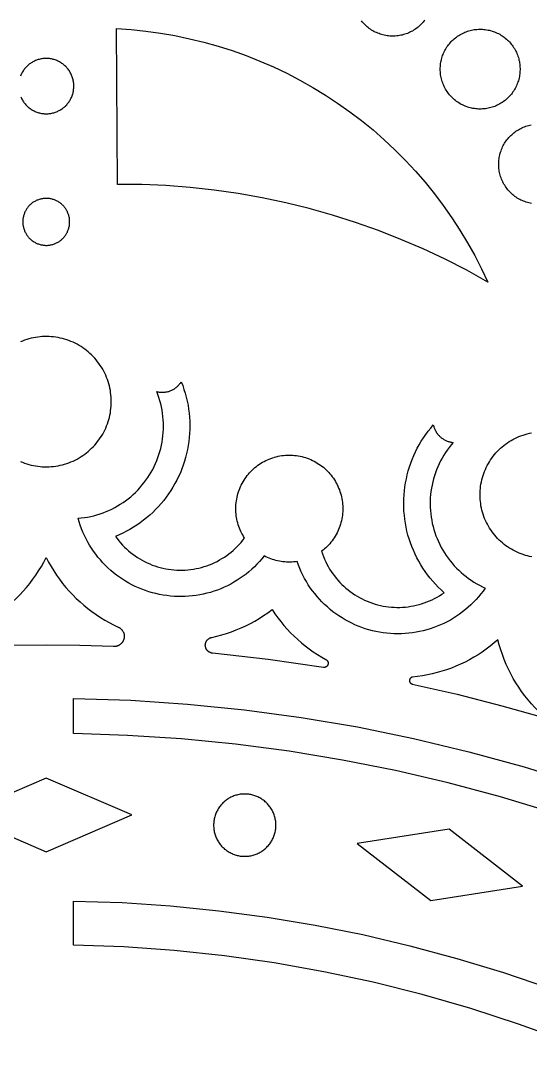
# Model space of a CAD drawing. Header units: millimetres. Extents: x 2193 to 2693, y 298 to 798.
# Drawn here: x 2439.9 to 2495.8, y 622.9 to 737.2 of the extents above; entities that cross this region are included whole.
import ezdxf

# ---------------------------------------------------------------- set-up
doc = ezdxf.new("R2010")
doc.units = ezdxf.units.MM
doc.layers.add('Default_Layer', color=1, linetype='Continuous', true_color=0xff0000)

msp = doc.modelspace()

# ---------------------------------------------------------------- linework, layer by layer
at = {"layer": 'Default_Layer'}
for points in [[(2484.27, 737.24), (2484.17, 737.12), (2484.08, 737), (2483.97, 736.89), (2483.87, 736.78), (2483.76, 736.67), (2483.65, 736.57), (2483.53, 736.47), (2483.41, 736.38), (2483.29, 736.29), (2483.17, 736.2), (2483.04, 736.12), (2482.91, 736.04), (2482.77, 735.97), (2482.64, 735.9), (2482.5, 735.84), (2482.36, 735.78), (2482.22, 735.73), (2482.07, 735.68), (2481.93, 735.64), (2481.78, 735.6), (2481.63, 735.57), (2481.48, 735.54), (2481.33, 735.52), (2481.18, 735.5), (2481.03, 735.49), (2480.88, 735.48), (2480.73, 735.48), (2480.57, 735.48), (2480.42, 735.49), (2480.27, 735.5), (2480.12, 735.52), (2479.97, 735.55), (2479.82, 735.58), (2479.67, 735.61), (2479.53, 735.65), (2479.38, 735.7), (2479.24, 735.75), (2479.1, 735.8), (2478.96, 735.86), (2478.82, 735.93), (2478.68, 736), (2478.55, 736.07), (2478.42, 736.15), (2478.29, 736.23), (2478.17, 736.32), (2478.05, 736.41), (2477.93, 736.51), (2477.82, 736.61), (2477.71, 736.71), (2477.6, 736.82), (2477.49, 736.93), (2477.4, 737.05), (2477.3, 737.17)], [(2450.42, 736.3), (2452.03, 736.19), (2453.65, 736.02), (2455.25, 735.8), (2456.85, 735.53), (2458.44, 735.2), (2460.02, 734.81), (2461.58, 734.38), (2463.12, 733.89), (2464.65, 733.34), (2466.16, 732.75), (2467.65, 732.1), (2469.11, 731.4), (2470.55, 730.66), (2471.96, 729.86), (2473.35, 729.02), (2474.7, 728.13), (2476.03, 727.19), (2477.32, 726.21), (2478.58, 725.19), (2479.8, 724.12), (2480.98, 723.01), (2482.13, 721.86), (2483.23, 720.68), (2484.3, 719.45), (2485.32, 718.19), (2486.29, 716.9), (2487.23, 715.57), (2488.11, 714.22), (2488.95, 712.83), (2489.75, 711.41), (2490.49, 709.97), (2491.18, 708.51)], [(2450.55, 719.22), (2450.42, 736.3)], [(2439.92, 728.84), (2439.96, 728.75), (2440, 728.65), (2440.05, 728.56), (2440.1, 728.47), (2440.16, 728.38), (2440.22, 728.29), (2440.28, 728.2), (2440.34, 728.12), (2440.41, 728.04), (2440.48, 727.96), (2440.55, 727.88), (2440.62, 727.81), (2440.7, 727.74), (2440.78, 727.67), (2440.86, 727.6), (2440.95, 727.54), (2441.03, 727.48), (2441.12, 727.42), (2441.21, 727.37), (2441.3, 727.32), (2441.4, 727.27), (2441.49, 727.23), (2441.59, 727.18), (2441.69, 727.15), (2441.79, 727.11), (2441.89, 727.08), (2441.99, 727.06), (2442.09, 727.03), (2442.2, 727.01), (2442.3, 727), (2442.41, 726.98), (2442.51, 726.97), (2442.62, 726.97), (2442.72, 726.97), (2442.83, 726.97), (2442.93, 726.97), (2443.04, 726.98), (2443.14, 727), (2443.24, 727.01), (2443.35, 727.03), (2443.45, 727.06), (2443.55, 727.08), (2443.65, 727.11), (2443.75, 727.15), (2443.85, 727.18), (2443.95, 727.23), (2444.04, 727.27), (2444.14, 727.32), (2444.23, 727.37), (2444.32, 727.42), (2444.41, 727.48), (2444.5, 727.54), (2444.58, 727.6), (2444.66, 727.67), (2444.74, 727.74), (2444.82, 727.81), (2444.89, 727.88), (2444.97, 727.96), (2445.03, 728.04), (2445.1, 728.12), (2445.17, 728.2), (2445.23, 728.29), (2445.28, 728.38), (2445.34, 728.47), (2445.39, 728.56), (2445.44, 728.65), (2445.48, 728.75), (2445.53, 728.84), (2445.56, 728.94), (2445.6, 729.04), (2445.63, 729.14), (2445.66, 729.24), (2445.68, 729.35), (2445.7, 729.45), (2445.72, 729.55), (2445.73, 729.66), (2445.74, 729.76), (2445.75, 729.87), (2445.75, 729.97), (2445.75, 730.08), (2445.75, 730.18), (2445.74, 730.29), (2445.73, 730.39), (2445.71, 730.5), (2445.69, 730.6), (2445.67, 730.7), (2445.64, 730.8), (2445.61, 730.91), (2445.58, 731.01), (2445.54, 731.1), (2445.5, 731.2), (2445.46, 731.3), (2445.41, 731.39), (2445.36, 731.48), (2445.31, 731.58), (2445.26, 731.66), (2445.2, 731.75), (2445.13, 731.84), (2445.07, 731.92), (2445, 732), (2444.93, 732.08), (2444.86, 732.15), (2444.78, 732.23), (2444.7, 732.3), (2444.62, 732.36), (2444.54, 732.43), (2444.45, 732.49), (2444.36, 732.55), (2444.28, 732.6), (2444.18, 732.66), (2444.09, 732.7), (2444, 732.75), (2443.9, 732.79), (2443.8, 732.83), (2443.7, 732.87), (2443.6, 732.9), (2443.5, 732.93), (2443.4, 732.95), (2443.3, 732.98), (2443.19, 732.99), (2443.09, 733.01), (2442.98, 733.02), (2442.88, 733.03), (2442.77, 733.03), (2442.67, 733.03), (2442.56, 733.03), (2442.46, 733.02), (2442.35, 733.01), (2442.25, 732.99), (2442.15, 732.98), (2442.04, 732.95), (2441.94, 732.93), (2441.84, 732.9), (2441.74, 732.87), (2441.64, 732.83), (2441.54, 732.79), (2441.45, 732.75), (2441.35, 732.7), (2441.26, 732.66), (2441.17, 732.6), (2441.08, 732.55), (2440.99, 732.49), (2440.9, 732.43), (2440.82, 732.36), (2440.74, 732.3), (2440.66, 732.23), (2440.59, 732.15), (2440.51, 732.08), (2440.44, 732), (2440.37, 731.92), (2440.31, 731.84), (2440.25, 731.75), (2440.19, 731.66), (2440.13, 731.58), (2440.08, 731.48), (2440.03, 731.39), (2439.98, 731.3), (2439.94, 731.2), (2439.9, 731.1)], [(2495.96, 717.13), (2495.81, 717.16), (2495.67, 717.19), (2495.52, 717.23), (2495.37, 717.28), (2495.23, 717.33), (2495.09, 717.39), (2494.95, 717.45), (2494.81, 717.51), (2494.68, 717.58), (2494.54, 717.65), (2494.41, 717.73), (2494.29, 717.82), (2494.16, 717.9), (2494.04, 718), (2493.92, 718.09), (2493.81, 718.19), (2493.7, 718.29), (2493.59, 718.4), (2493.49, 718.51), (2493.39, 718.63), (2493.29, 718.75), (2493.2, 718.87), (2493.11, 718.99), (2493.03, 719.12), (2492.95, 719.25), (2492.88, 719.38), (2492.81, 719.52), (2492.75, 719.66), (2492.69, 719.8), (2492.63, 719.94), (2492.58, 720.08), (2492.54, 720.23), (2492.5, 720.37), (2492.47, 720.52), (2492.44, 720.67), (2492.41, 720.82), (2492.39, 720.97), (2492.38, 721.12), (2492.37, 721.28), (2492.37, 721.43), (2492.37, 721.58), (2492.38, 721.73), (2492.39, 721.88), (2492.41, 722.03), (2492.43, 722.18), (2492.46, 722.33), (2492.5, 722.48), (2492.53, 722.63), (2492.58, 722.77), (2492.63, 722.92), (2492.68, 723.06), (2492.74, 723.2), (2492.8, 723.34), (2492.87, 723.47), (2492.94, 723.61), (2493.02, 723.74), (2493.1, 723.87), (2493.19, 723.99), (2493.28, 724.11), (2493.38, 724.23), (2493.48, 724.35), (2493.58, 724.46), (2493.69, 724.57), (2493.8, 724.67), (2493.91, 724.77), (2494.03, 724.87), (2494.15, 724.96), (2494.27, 725.05), (2494.4, 725.13), (2494.53, 725.21), (2494.66, 725.29), (2494.8, 725.36), (2494.93, 725.42), (2495.07, 725.48), (2495.21, 725.54), (2495.36, 725.59), (2495.5, 725.63), (2495.65, 725.67), (2495.8, 725.71), (2495.94, 725.74)], [(2491.18, 708.51), (2488.86, 709.8), (2486.49, 711.01), (2484.09, 712.14), (2481.65, 713.19), (2479.18, 714.16), (2476.67, 715.05), (2474.14, 715.86), (2471.58, 716.58), (2469, 717.21), (2466.4, 717.76), (2463.78, 718.22), (2461.15, 718.6), (2458.51, 718.89), (2455.86, 719.09), (2453.2, 719.2), (2450.55, 719.22)], [(2439.89, 688.84), (2440.12, 688.75), (2440.35, 688.66), (2440.59, 688.59), (2440.82, 688.52), (2441.06, 688.45), (2441.31, 688.4), (2441.55, 688.36), (2441.79, 688.32), (2442.04, 688.29), (2442.29, 688.27), (2442.54, 688.26), (2442.78, 688.26), (2443.03, 688.27), (2443.28, 688.28), (2443.53, 688.3), (2443.77, 688.34), (2444.02, 688.38), (2444.26, 688.43), (2444.5, 688.48), (2444.74, 688.55), (2444.98, 688.62), (2445.21, 688.71), (2445.44, 688.8), (2445.67, 688.89), (2445.89, 689), (2446.11, 689.11), (2446.33, 689.24), (2446.54, 689.37), (2446.75, 689.5), (2446.95, 689.64), (2447.15, 689.79), (2447.34, 689.95), (2447.52, 690.12), (2447.7, 690.29), (2447.88, 690.46), (2448.05, 690.64), (2448.21, 690.83), (2448.36, 691.02), (2448.51, 691.22), (2448.65, 691.43), (2448.79, 691.63), (2448.92, 691.85), (2449.04, 692.06), (2449.15, 692.29), (2449.25, 692.51), (2449.35, 692.74), (2449.44, 692.97), (2449.52, 693.21), (2449.59, 693.44), (2449.65, 693.68), (2449.71, 693.92), (2449.76, 694.17), (2449.79, 694.41), (2449.82, 694.66), (2449.85, 694.9), (2449.86, 695.15), (2449.86, 695.4), (2449.86, 695.65), (2449.85, 695.9), (2449.82, 696.14), (2449.79, 696.39), (2449.76, 696.63), (2449.71, 696.88), (2449.65, 697.12), (2449.59, 697.36), (2449.52, 697.6), (2449.44, 697.83), (2449.35, 698.06), (2449.25, 698.29), (2449.15, 698.51), (2449.04, 698.74), (2448.92, 698.95), (2448.79, 699.17), (2448.65, 699.37), (2448.51, 699.58), (2448.36, 699.78), (2448.21, 699.97), (2448.05, 700.16), (2447.88, 700.34), (2447.7, 700.52), (2447.52, 700.69), (2447.34, 700.85), (2447.15, 701.01), (2446.95, 701.16), (2446.75, 701.3), (2446.54, 701.44), (2446.33, 701.56), (2446.11, 701.69), (2445.89, 701.8), (2445.67, 701.91), (2445.44, 702), (2445.21, 702.09), (2444.98, 702.18), (2444.74, 702.25), (2444.5, 702.32), (2444.26, 702.37), (2444.02, 702.42), (2443.77, 702.46), (2443.53, 702.5), (2443.28, 702.52), (2443.03, 702.53), (2442.78, 702.54), (2442.54, 702.54), (2442.29, 702.53), (2442.04, 702.51), (2441.79, 702.48), (2441.55, 702.44), (2441.31, 702.4), (2441.06, 702.35), (2440.82, 702.28), (2440.59, 702.21), (2440.35, 702.14), (2440.12, 702.05), (2439.89, 701.96)], [(2457.54, 697.58), (2457.7, 697.17), (2457.84, 696.75), (2457.97, 696.32), (2458.09, 695.89), (2458.19, 695.46), (2458.28, 695.02), (2458.35, 694.58), (2458.4, 694.14), (2458.44, 693.7), (2458.47, 693.25), (2458.48, 692.81), (2458.48, 692.36), (2458.46, 691.92), (2458.42, 691.48), (2458.37, 691.03), (2458.31, 690.59), (2458.23, 690.16), (2458.13, 689.72), (2458.02, 689.29), (2457.9, 688.86), (2457.76, 688.44), (2457.6, 688.02), (2457.44, 687.61), (2457.25, 687.2), (2457.06, 686.8), (2456.85, 686.41), (2456.63, 686.02), (2456.39, 685.65), (2456.14, 685.28), (2455.88, 684.92), (2455.61, 684.56), (2455.33, 684.22), (2455.03, 683.89), (2454.72, 683.57), (2454.41, 683.26), (2454.08, 682.96), (2453.74, 682.67), (2453.39, 682.39), (2453.03, 682.12), (2452.67, 681.87), (2452.29, 681.63), (2451.91, 681.4), (2451.52, 681.19), (2451.12, 680.99), (2450.72, 680.8), (2450.31, 680.63)], [(2454.85, 696.5), (2454.93, 696.48), (2455.01, 696.47), (2455.1, 696.45), (2455.18, 696.44), (2455.26, 696.43), (2455.35, 696.43), (2455.43, 696.43), (2455.51, 696.43), (2455.6, 696.43), (2455.68, 696.44), (2455.77, 696.45), (2455.85, 696.46), (2455.93, 696.47), (2456.01, 696.49), (2456.09, 696.51), (2456.17, 696.53), (2456.25, 696.56), (2456.33, 696.59), (2456.41, 696.62), (2456.49, 696.65), (2456.56, 696.69), (2456.64, 696.73), (2456.71, 696.77), (2456.78, 696.81), (2456.85, 696.86), (2456.92, 696.91), (2456.99, 696.96), (2457.05, 697.01), (2457.11, 697.07), (2457.17, 697.13), (2457.23, 697.19), (2457.29, 697.25), (2457.34, 697.31), (2457.4, 697.38), (2457.45, 697.44), (2457.49, 697.51), (2457.54, 697.58)], [(2446.21, 682.62), (2446.56, 682.65), (2446.91, 682.69), (2447.26, 682.75), (2447.61, 682.82), (2447.95, 682.9), (2448.29, 682.99), (2448.63, 683.1), (2448.96, 683.21), (2449.29, 683.34), (2449.61, 683.48), (2449.93, 683.63), (2450.24, 683.79), (2450.55, 683.97), (2450.85, 684.15), (2451.15, 684.34), (2451.43, 684.54), (2451.72, 684.76), (2451.99, 684.98), (2452.25, 685.21), (2452.51, 685.45), (2452.76, 685.7), (2453, 685.96), (2453.23, 686.23), (2453.45, 686.5), (2453.66, 686.78), (2453.86, 687.07), (2454.05, 687.37), (2454.24, 687.67), (2454.41, 687.98), (2454.56, 688.29), (2454.71, 688.61), (2454.85, 688.94), (2454.98, 689.27), (2455.09, 689.6), (2455.19, 689.94), (2455.28, 690.28), (2455.36, 690.62), (2455.43, 690.97), (2455.49, 691.32), (2455.53, 691.67), (2455.56, 692.02), (2455.58, 692.37), (2455.58, 692.72), (2455.58, 693.07), (2455.56, 693.42), (2455.53, 693.78), (2455.49, 694.13), (2455.43, 694.47), (2455.36, 694.82), (2455.28, 695.16), (2455.19, 695.5), (2455.09, 695.84), (2454.98, 696.17), (2454.85, 696.5)], [(2486.38, 674.45), (2486.05, 674.75), (2485.73, 675.06), (2485.43, 675.38), (2485.13, 675.72), (2484.84, 676.06), (2484.57, 676.41), (2484.31, 676.77), (2484.06, 677.14), (2483.82, 677.52), (2483.6, 677.9), (2483.39, 678.29), (2483.19, 678.69), (2483.01, 679.1), (2482.84, 679.51), (2482.69, 679.93), (2482.55, 680.35), (2482.42, 680.78), (2482.31, 681.21), (2482.22, 681.64), (2482.14, 682.08), (2482.07, 682.52), (2482.02, 682.96), (2481.98, 683.41), (2481.96, 683.85), (2481.96, 684.3), (2481.97, 684.74), (2481.99, 685.18), (2482.03, 685.63), (2482.08, 686.07), (2482.16, 686.51), (2482.24, 686.95), (2482.34, 687.38), (2482.45, 687.81), (2482.58, 688.24), (2482.73, 688.66), (2482.89, 689.07), (2483.06, 689.48), (2483.24, 689.89), (2483.44, 690.29), (2483.66, 690.68), (2483.88, 691.06), (2484.12, 691.43), (2484.37, 691.8), (2484.64, 692.16), (2484.92, 692.51), (2485.2, 692.85)], [(2485.2, 692.85), (2485.22, 692.77), (2485.25, 692.68), (2485.27, 692.6), (2485.3, 692.53), (2485.33, 692.45), (2485.36, 692.37), (2485.4, 692.29), (2485.43, 692.22), (2485.48, 692.15), (2485.52, 692.07), (2485.56, 692), (2485.61, 691.94), (2485.66, 691.87), (2485.71, 691.8), (2485.77, 691.74), (2485.83, 691.68), (2485.89, 691.62), (2485.95, 691.56), (2486.01, 691.51), (2486.07, 691.45), (2486.14, 691.4), (2486.21, 691.35), (2486.28, 691.31), (2486.35, 691.26), (2486.42, 691.22), (2486.5, 691.18), (2486.57, 691.15), (2486.65, 691.11), (2486.73, 691.08), (2486.81, 691.05), (2486.89, 691.03), (2486.97, 691.01), (2487.05, 690.99), (2487.13, 690.97), (2487.21, 690.95), (2487.3, 690.94), (2487.38, 690.93)], [(2496, 678.39), (2495.76, 678.44), (2495.53, 678.49), (2495.3, 678.55), (2495.07, 678.63), (2494.84, 678.71), (2494.62, 678.79), (2494.4, 678.89), (2494.18, 678.99), (2493.97, 679.1), (2493.76, 679.22), (2493.55, 679.34), (2493.35, 679.47), (2493.16, 679.61), (2492.97, 679.75), (2492.78, 679.91), (2492.6, 680.06), (2492.43, 680.23), (2492.26, 680.4), (2492.09, 680.57), (2491.94, 680.76), (2491.79, 680.94), (2491.64, 681.13), (2491.5, 681.33), (2491.37, 681.53), (2491.25, 681.74), (2491.13, 681.95), (2491.03, 682.16), (2490.92, 682.38), (2490.83, 682.6), (2490.74, 682.82), (2490.67, 683.05), (2490.6, 683.28), (2490.53, 683.51), (2490.48, 683.74), (2490.43, 683.98), (2490.4, 684.22), (2490.37, 684.45), (2490.34, 684.69), (2490.33, 684.93), (2490.33, 685.17), (2490.33, 685.41), (2490.34, 685.65), (2490.36, 685.89), (2490.39, 686.13), (2490.43, 686.37), (2490.47, 686.6), (2490.53, 686.84), (2490.59, 687.07), (2490.66, 687.3), (2490.73, 687.52), (2490.82, 687.75), (2490.91, 687.97), (2491.01, 688.19), (2491.12, 688.4), (2491.24, 688.61), (2491.36, 688.82), (2491.49, 689.02), (2491.62, 689.22), (2491.77, 689.41), (2491.92, 689.6), (2492.07, 689.78), (2492.24, 689.96), (2492.4, 690.13), (2492.58, 690.29), (2492.76, 690.45), (2492.94, 690.6), (2493.13, 690.75), (2493.33, 690.89), (2493.53, 691.02), (2493.74, 691.14), (2493.94, 691.26), (2494.16, 691.37), (2494.37, 691.47), (2494.59, 691.57), (2494.82, 691.66), (2495.04, 691.74), (2495.27, 691.81), (2495.5, 691.87), (2495.74, 691.93), (2495.97, 691.98)], [(2487.38, 690.93), (2487.15, 690.66), (2486.93, 690.39), (2486.72, 690.1), (2486.52, 689.81), (2486.34, 689.52), (2486.16, 689.21), (2485.99, 688.9), (2485.83, 688.59), (2485.69, 688.27), (2485.55, 687.94), (2485.43, 687.61), (2485.32, 687.28), (2485.22, 686.94), (2485.13, 686.6), (2485.06, 686.25), (2484.99, 685.91), (2484.94, 685.56), (2484.9, 685.21), (2484.87, 684.86), (2484.86, 684.5), (2484.85, 684.15), (2484.86, 683.8), (2484.88, 683.45), (2484.92, 683.1), (2484.96, 682.75), (2485.02, 682.4), (2485.09, 682.05), (2485.17, 681.71), (2485.27, 681.37), (2485.37, 681.04), (2485.49, 680.7), (2485.62, 680.38), (2485.76, 680.05), (2485.91, 679.73), (2486.07, 679.42), (2486.24, 679.11), (2486.43, 678.81), (2486.62, 678.52), (2486.83, 678.23), (2487.04, 677.95), (2487.26, 677.68), (2487.5, 677.41), (2487.74, 677.16), (2487.99, 676.91), (2488.25, 676.67), (2488.51, 676.44), (2488.79, 676.22), (2489.07, 676.01), (2489.36, 675.81), (2489.66, 675.62), (2489.96, 675.44), (2490.27, 675.27), (2490.58, 675.11), (2490.9, 674.96)], [(2464.49, 680.44), (2464.38, 680.61), (2464.28, 680.79), (2464.18, 680.96), (2464.09, 681.15), (2464.01, 681.33), (2463.93, 681.52), (2463.86, 681.71), (2463.8, 681.9), (2463.74, 682.1), (2463.69, 682.3), (2463.64, 682.5), (2463.6, 682.7), (2463.57, 682.9), (2463.55, 683.1), (2463.54, 683.3), (2463.53, 683.5), (2463.52, 683.71), (2463.53, 683.91), (2463.54, 684.11), (2463.56, 684.32), (2463.59, 684.52), (2463.62, 684.72), (2463.66, 684.92), (2463.71, 685.12), (2463.76, 685.31), (2463.82, 685.51), (2463.89, 685.7), (2463.96, 685.89), (2464.04, 686.08), (2464.13, 686.26), (2464.22, 686.44), (2464.32, 686.62), (2464.43, 686.79), (2464.54, 686.96), (2464.65, 687.13), (2464.78, 687.29), (2464.91, 687.45), (2465.04, 687.6), (2465.18, 687.75), (2465.32, 687.9), (2465.47, 688.04), (2465.63, 688.17), (2465.78, 688.3), (2465.95, 688.42), (2466.11, 688.54), (2466.28, 688.65), (2466.46, 688.75), (2466.64, 688.85), (2466.82, 688.94), (2467, 689.03), (2467.19, 689.11), (2467.38, 689.18), (2467.57, 689.25), (2467.77, 689.31), (2467.96, 689.36), (2468.16, 689.41), (2468.36, 689.45), (2468.56, 689.48), (2468.76, 689.5), (2468.97, 689.52), (2469.17, 689.53), (2469.37, 689.54), (2469.58, 689.54), (2469.78, 689.53), (2469.98, 689.51), (2470.18, 689.49), (2470.38, 689.45), (2470.58, 689.42), (2470.78, 689.37), (2470.98, 689.32), (2471.18, 689.26), (2471.37, 689.2), (2471.56, 689.12), (2471.75, 689.05), (2471.93, 688.96), (2472.11, 688.87), (2472.29, 688.77), (2472.47, 688.67), (2472.64, 688.56), (2472.81, 688.44), (2472.97, 688.32), (2473.13, 688.2), (2473.28, 688.06), (2473.43, 687.93), (2473.58, 687.78), (2473.72, 687.64), (2473.85, 687.48), (2473.98, 687.33), (2474.11, 687.17), (2474.23, 687), (2474.34, 686.83), (2474.45, 686.66), (2474.55, 686.48), (2474.64, 686.3), (2474.73, 686.12), (2474.81, 685.93), (2474.89, 685.74), (2474.95, 685.55), (2475.02, 685.36), (2475.07, 685.16), (2475.12, 684.96), (2475.16, 684.76), (2475.2, 684.56), (2475.22, 684.36), (2475.24, 684.16), (2475.26, 683.96), (2475.26, 683.75), (2475.26, 683.55), (2475.26, 683.35), (2475.24, 683.14), (2475.22, 682.94), (2475.19, 682.74), (2475.15, 682.54), (2475.11, 682.34), (2475.06, 682.14), (2475.01, 681.95), (2474.94, 681.75), (2474.87, 681.56), (2474.8, 681.37), (2474.71, 681.19), (2474.63, 681), (2474.53, 680.82), (2474.43, 680.65), (2474.32, 680.48), (2474.21, 680.31), (2474.09, 680.14), (2473.96, 679.98), (2473.83, 679.83), (2473.7, 679.67), (2473.55, 679.53), (2473.41, 679.39), (2473.26, 679.25), (2473.1, 679.12), (2472.94, 678.99)], [(2466.64, 678.48), (2466.39, 678.17), (2466.12, 677.87), (2465.85, 677.57), (2465.56, 677.29), (2465.27, 677.02), (2464.96, 676.75), (2464.65, 676.5), (2464.33, 676.26), (2464, 676.03), (2463.66, 675.81), (2463.32, 675.6), (2462.97, 675.4), (2462.61, 675.22), (2462.24, 675.05), (2461.87, 674.89), (2461.5, 674.74), (2461.12, 674.61), (2460.73, 674.49), (2460.34, 674.39), (2459.95, 674.29), (2459.56, 674.22), (2459.16, 674.15), (2458.76, 674.1), (2458.36, 674.06), (2457.96, 674.04), (2457.56, 674.03), (2457.15, 674.03), (2456.75, 674.05), (2456.35, 674.08), (2455.95, 674.13), (2455.55, 674.19), (2455.16, 674.26), (2454.76, 674.35), (2454.37, 674.45), (2453.99, 674.56), (2453.6, 674.69), (2453.23, 674.83), (2452.85, 674.98), (2452.49, 675.14), (2452.13, 675.32), (2451.77, 675.51), (2451.42, 675.72), (2451.08, 675.93), (2450.75, 676.16), (2450.42, 676.39), (2450.11, 676.64), (2449.8, 676.9), (2449.5, 677.17), (2449.21, 677.45), (2448.93, 677.74), (2448.66, 678.04), (2448.4, 678.35), (2448.16, 678.67), (2447.92, 678.99), (2447.69, 679.32), (2447.48, 679.67), (2447.28, 680.01), (2447.09, 680.37), (2446.91, 680.73), (2446.74, 681.1), (2446.59, 681.47), (2446.45, 681.85), (2446.33, 682.23), (2446.21, 682.62)], [(2450.31, 680.63), (2450.49, 680.38), (2450.68, 680.14), (2450.88, 679.91), (2451.08, 679.68), (2451.3, 679.46), (2451.52, 679.25), (2451.75, 679.05), (2451.98, 678.85), (2452.22, 678.67), (2452.47, 678.49), (2452.73, 678.32), (2452.99, 678.16), (2453.25, 678.01), (2453.52, 677.86), (2453.8, 677.73), (2454.08, 677.61), (2454.36, 677.49), (2454.65, 677.39), (2454.94, 677.3), (2455.24, 677.21), (2455.53, 677.14), (2455.83, 677.08), (2456.13, 677.03), (2456.44, 676.99), (2456.74, 676.96), (2457.05, 676.94), (2457.35, 676.93), (2457.66, 676.93), (2457.96, 676.94), (2458.27, 676.96), (2458.57, 676.99), (2458.87, 677.04), (2459.18, 677.09), (2459.47, 677.16), (2459.77, 677.23), (2460.07, 677.32), (2460.36, 677.41), (2460.64, 677.52), (2460.93, 677.63), (2461.21, 677.76), (2461.48, 677.89), (2461.75, 678.04), (2462.01, 678.19), (2462.27, 678.36), (2462.53, 678.53), (2462.77, 678.71), (2463.01, 678.9), (2463.25, 679.09), (2463.47, 679.3), (2463.69, 679.51), (2463.9, 679.73), (2464.11, 679.96), (2464.3, 680.2), (2464.49, 680.44)], [(2472.94, 678.99), (2473.04, 678.7), (2473.15, 678.41), (2473.26, 678.13), (2473.39, 677.85), (2473.52, 677.58), (2473.67, 677.31), (2473.82, 677.05), (2473.99, 676.79), (2474.16, 676.54), (2474.34, 676.29), (2474.53, 676.05), (2474.73, 675.82), (2474.94, 675.59), (2475.15, 675.37), (2475.37, 675.16), (2475.6, 674.96), (2475.84, 674.76), (2476.08, 674.58), (2476.33, 674.4), (2476.58, 674.23), (2476.84, 674.07), (2477.11, 673.92), (2477.38, 673.77), (2477.65, 673.64), (2477.94, 673.52), (2478.22, 673.41), (2478.51, 673.3), (2478.8, 673.21), (2479.09, 673.13), (2479.39, 673.06), (2479.69, 672.99), (2479.99, 672.94), (2480.29, 672.9), (2480.6, 672.87), (2480.9, 672.85), (2481.21, 672.84), (2481.52, 672.84), (2481.82, 672.86), (2482.13, 672.88), (2482.43, 672.91), (2482.73, 672.96), (2483.03, 673.01), (2483.33, 673.08), (2483.63, 673.15), (2483.92, 673.24), (2484.21, 673.34), (2484.5, 673.44), (2484.78, 673.56), (2485.06, 673.68), (2485.34, 673.82), (2485.61, 673.96), (2485.87, 674.12), (2486.13, 674.28), (2486.38, 674.45)], [(2434.82, 670.68), (2435.32, 670.93), (2435.82, 671.18), (2436.31, 671.46), (2436.78, 671.75), (2437.25, 672.05), (2437.71, 672.38), (2438.15, 672.72), (2438.59, 673.07), (2439.01, 673.44), (2439.42, 673.82), (2439.82, 674.21), (2440.2, 674.62), (2440.57, 675.04), (2440.92, 675.47), (2441.26, 675.92), (2441.59, 676.37), (2441.89, 676.84), (2442.19, 677.32), (2442.46, 677.81), (2442.72, 678.3)], [(2442.72, 678.3), (2442.98, 677.81), (2443.26, 677.32), (2443.55, 676.84), (2443.86, 676.37), (2444.18, 675.92), (2444.52, 675.47), (2444.87, 675.04), (2445.24, 674.62), (2445.63, 674.21), (2446.02, 673.82), (2446.43, 673.44), (2446.85, 673.07), (2447.29, 672.72), (2447.73, 672.38), (2448.19, 672.05), (2448.66, 671.75), (2449.14, 671.46), (2449.63, 671.18), (2450.12, 670.93), (2450.63, 670.68)], [(2470.26, 677.86), (2470.07, 677.84), (2469.87, 677.82), (2469.68, 677.8), (2469.48, 677.8), (2469.28, 677.8), (2469.09, 677.81), (2468.89, 677.82), (2468.7, 677.84), (2468.5, 677.87), (2468.31, 677.9), (2468.11, 677.94), (2467.92, 677.99), (2467.73, 678.04), (2467.55, 678.1), (2467.36, 678.16), (2467.18, 678.23), (2467, 678.31), (2466.82, 678.39), (2466.64, 678.48)], [(2490.9, 674.96), (2490.67, 674.64), (2490.42, 674.32), (2490.17, 674.01), (2489.9, 673.71), (2489.62, 673.42), (2489.33, 673.14), (2489.04, 672.86), (2488.73, 672.6), (2488.41, 672.35), (2488.09, 672.11), (2487.76, 671.88), (2487.42, 671.67), (2487.07, 671.46), (2486.72, 671.27), (2486.36, 671.09), (2485.99, 670.92), (2485.62, 670.77), (2485.24, 670.63), (2484.86, 670.5), (2484.48, 670.38), (2484.09, 670.28), (2483.7, 670.19), (2483.3, 670.11), (2482.9, 670.05), (2482.5, 670.01), (2482.1, 669.97), (2481.7, 669.95), (2481.3, 669.94), (2480.89, 669.95), (2480.49, 669.97), (2480.09, 670.01), (2479.69, 670.06), (2479.29, 670.12), (2478.9, 670.2), (2478.51, 670.29), (2478.12, 670.39), (2477.73, 670.51), (2477.35, 670.64), (2476.97, 670.78), (2476.6, 670.94), (2476.24, 671.11), (2475.88, 671.29), (2475.53, 671.48), (2475.18, 671.69), (2474.84, 671.9), (2474.51, 672.13), (2474.19, 672.37), (2473.87, 672.63), (2473.57, 672.89), (2473.27, 673.16), (2472.98, 673.44), (2472.71, 673.73), (2472.44, 674.04), (2472.18, 674.35), (2471.94, 674.67), (2471.7, 674.99), (2471.48, 675.33), (2471.27, 675.67), (2471.07, 676.02), (2470.88, 676.38), (2470.71, 676.74), (2470.55, 677.11), (2470.4, 677.48), (2470.26, 677.86)], [(2460.88, 669.55), (2461.43, 669.68), (2461.98, 669.83), (2462.52, 669.99), (2463.05, 670.17), (2463.58, 670.37), (2464.1, 670.59), (2464.61, 670.83), (2465.12, 671.08), (2465.62, 671.35), (2466.1, 671.64), (2466.58, 671.94), (2467.04, 672.26), (2467.5, 672.6)], [(2467.5, 672.6), (2467.8, 672.15), (2468.12, 671.71), (2468.45, 671.28), (2468.8, 670.86), (2469.16, 670.45), (2469.54, 670.06), (2469.92, 669.68), (2470.32, 669.31), (2470.73, 668.96), (2471.15, 668.62), (2471.59, 668.29), (2472.03, 667.98), (2472.48, 667.68), (2472.95, 667.39), (2473.42, 667.13)], [(2450.63, 670.68), (2450.66, 670.67), (2450.7, 670.65), (2450.73, 670.63), (2450.76, 670.61), (2450.8, 670.59), (2450.83, 670.57), (2450.86, 670.54), (2450.89, 670.52), (2450.92, 670.49), (2450.95, 670.47), (2450.97, 670.44), (2451, 670.41), (2451.03, 670.38), (2451.05, 670.35), (2451.07, 670.32), (2451.09, 670.29), (2451.12, 670.25), (2451.14, 670.22), (2451.15, 670.18), (2451.17, 670.15), (2451.19, 670.11), (2451.2, 670.08), (2451.22, 670.04), (2451.23, 670.01), (2451.24, 669.97), (2451.25, 669.93), (2451.26, 669.89), (2451.27, 669.85), (2451.27, 669.82), (2451.28, 669.78), (2451.28, 669.74), (2451.28, 669.7), (2451.28, 669.66), (2451.28, 669.62), (2451.28, 669.58), (2451.27, 669.54), (2451.27, 669.5), (2451.26, 669.47), (2451.26, 669.43), (2451.25, 669.39), (2451.24, 669.35), (2451.22, 669.32), (2451.21, 669.28), (2451.2, 669.24), (2451.18, 669.21), (2451.17, 669.17), (2451.15, 669.14), (2451.13, 669.1), (2451.11, 669.07), (2451.09, 669.04), (2451.06, 669.01), (2451.04, 668.97), (2451.02, 668.94), (2450.99, 668.91), (2450.96, 668.89), (2450.94, 668.86), (2450.91, 668.83), (2450.88, 668.81), (2450.85, 668.78), (2450.82, 668.76), (2450.78, 668.74), (2450.75, 668.72), (2450.72, 668.7), (2450.68, 668.68), (2450.65, 668.66), (2450.61, 668.64), (2450.58, 668.63), (2450.54, 668.61), (2450.5, 668.6), (2450.47, 668.59), (2450.43, 668.58), (2450.39, 668.57), (2450.35, 668.57), (2450.31, 668.56), (2450.28, 668.55), (2450.24, 668.55), (2450.2, 668.55), (2450.16, 668.55), (2450.12, 668.55)], [(2442.72, 668.69), (2439.02, 668.66), (2435.32, 668.55)], [(2450.12, 668.55), (2446.42, 668.66), (2442.72, 668.69)], [(2460.98, 667.82), (2460.95, 667.83), (2460.92, 667.83), (2460.89, 667.84), (2460.86, 667.84), (2460.83, 667.85), (2460.8, 667.86), (2460.77, 667.87), (2460.74, 667.88), (2460.71, 667.89), (2460.69, 667.9), (2460.66, 667.92), (2460.63, 667.93), (2460.61, 667.95), (2460.58, 667.96), (2460.56, 667.98), (2460.53, 668), (2460.51, 668.02), (2460.48, 668.03), (2460.46, 668.06), (2460.44, 668.08), (2460.42, 668.1), (2460.4, 668.12), (2460.38, 668.14), (2460.36, 668.17), (2460.34, 668.19), (2460.33, 668.22), (2460.31, 668.24), (2460.29, 668.27), (2460.28, 668.3), (2460.27, 668.32), (2460.25, 668.35), (2460.24, 668.38), (2460.23, 668.41), (2460.22, 668.44), (2460.21, 668.47), (2460.21, 668.5), (2460.2, 668.53), (2460.2, 668.56), (2460.19, 668.59), (2460.19, 668.62), (2460.19, 668.65), (2460.18, 668.68), (2460.18, 668.71), (2460.18, 668.74), (2460.19, 668.77), (2460.19, 668.8), (2460.19, 668.83), (2460.2, 668.86), (2460.21, 668.89), (2460.21, 668.92), (2460.22, 668.95), (2460.23, 668.98), (2460.24, 669), (2460.25, 669.03), (2460.26, 669.06), (2460.28, 669.09), (2460.29, 669.11), (2460.31, 669.14), (2460.32, 669.17), (2460.34, 669.19), (2460.36, 669.22), (2460.37, 669.24), (2460.39, 669.26), (2460.41, 669.29), (2460.43, 669.31), (2460.46, 669.33), (2460.48, 669.35), (2460.5, 669.37), (2460.52, 669.39), (2460.55, 669.41), (2460.57, 669.43), (2460.6, 669.44), (2460.63, 669.46), (2460.65, 669.47), (2460.68, 669.49), (2460.71, 669.5), (2460.74, 669.51), (2460.76, 669.52), (2460.79, 669.53), (2460.82, 669.54), (2460.85, 669.55), (2460.88, 669.55)], [(2492.29, 669.3), (2491.88, 668.94), (2491.45, 668.6), (2491.01, 668.27), (2490.57, 667.95), (2490.11, 667.65), (2489.64, 667.37), (2489.16, 667.1), (2488.68, 666.85), (2488.19, 666.61), (2487.68, 666.4), (2487.18, 666.19), (2486.66, 666.01), (2486.14, 665.84), (2485.62, 665.69), (2485.09, 665.55), (2484.55, 665.44), (2484.01, 665.34), (2483.47, 665.26), (2482.93, 665.19)], [(2497.59, 660.68), (2497.16, 661.06), (2496.75, 661.45), (2496.35, 661.86), (2495.96, 662.28), (2495.59, 662.71), (2495.23, 663.16), (2494.89, 663.62), (2494.57, 664.09), (2494.26, 664.57), (2493.97, 665.06), (2493.7, 665.56), (2493.44, 666.08), (2493.21, 666.59), (2492.99, 667.12), (2492.78, 667.66), (2492.6, 668.2), (2492.44, 668.74), (2492.29, 669.3)], [(2473.13, 666.27), (2467.06, 667.14), (2460.98, 667.82)], [(2473.42, 667.13), (2473.43, 667.12), (2473.45, 667.11), (2473.46, 667.1), (2473.47, 667.09), (2473.49, 667.08), (2473.5, 667.07), (2473.51, 667.06), (2473.52, 667.05), (2473.53, 667.04), (2473.54, 667.03), (2473.55, 667.02), (2473.56, 667), (2473.57, 666.99), (2473.58, 666.98), (2473.59, 666.96), (2473.6, 666.95), (2473.61, 666.94), (2473.61, 666.92), (2473.62, 666.91), (2473.63, 666.89), (2473.63, 666.88), (2473.64, 666.86), (2473.64, 666.85), (2473.65, 666.83), (2473.65, 666.82), (2473.65, 666.8), (2473.66, 666.79), (2473.66, 666.77), (2473.66, 666.75), (2473.66, 666.74), (2473.66, 666.72), (2473.66, 666.71), (2473.66, 666.69), (2473.66, 666.67), (2473.66, 666.66), (2473.65, 666.64), (2473.65, 666.63), (2473.65, 666.61), (2473.64, 666.6), (2473.64, 666.58), (2473.63, 666.57), (2473.63, 666.55), (2473.62, 666.54), (2473.61, 666.52), (2473.61, 666.51), (2473.6, 666.49), (2473.59, 666.48), (2473.58, 666.47), (2473.57, 666.45), (2473.56, 666.44), (2473.55, 666.43), (2473.54, 666.42), (2473.53, 666.4), (2473.52, 666.39), (2473.51, 666.38), (2473.5, 666.37), (2473.49, 666.36), (2473.47, 666.35), (2473.46, 666.34), (2473.45, 666.33), (2473.43, 666.33), (2473.42, 666.32), (2473.41, 666.31), (2473.39, 666.3), (2473.38, 666.3), (2473.36, 666.29), (2473.35, 666.29), (2473.33, 666.28), (2473.32, 666.28), (2473.3, 666.27), (2473.28, 666.27), (2473.27, 666.27), (2473.25, 666.26), (2473.24, 666.26), (2473.22, 666.26), (2473.21, 666.26), (2473.19, 666.26), (2473.17, 666.26), (2473.16, 666.26), (2473.14, 666.27), (2473.13, 666.27)], [(2482.93, 665.19), (2482.92, 665.19), (2482.9, 665.19), (2482.89, 665.19), (2482.88, 665.19), (2482.86, 665.18), (2482.85, 665.18), (2482.84, 665.17), (2482.83, 665.17), (2482.81, 665.17), (2482.8, 665.16), (2482.79, 665.15), (2482.78, 665.15), (2482.77, 665.14), (2482.76, 665.13), (2482.74, 665.13), (2482.73, 665.12), (2482.72, 665.11), (2482.71, 665.1), (2482.7, 665.09), (2482.69, 665.08), (2482.69, 665.07), (2482.68, 665.06), (2482.67, 665.05), (2482.66, 665.04), (2482.65, 665.03), (2482.64, 665.02), (2482.64, 665.01), (2482.63, 665), (2482.63, 664.99), (2482.62, 664.98), (2482.61, 664.96), (2482.61, 664.95), (2482.6, 664.94), (2482.6, 664.93), (2482.6, 664.91), (2482.59, 664.9), (2482.59, 664.89), (2482.59, 664.88), (2482.59, 664.86), (2482.59, 664.85), (2482.58, 664.84), (2482.58, 664.82), (2482.58, 664.81), (2482.58, 664.8), (2482.58, 664.78), (2482.59, 664.77), (2482.59, 664.76), (2482.59, 664.74), (2482.59, 664.73), (2482.6, 664.72), (2482.6, 664.71), (2482.6, 664.69), (2482.61, 664.68), (2482.61, 664.67), (2482.62, 664.66), (2482.62, 664.64), (2482.63, 664.63), (2482.64, 664.62), (2482.64, 664.61), (2482.65, 664.6), (2482.66, 664.59), (2482.67, 664.58), (2482.67, 664.57), (2482.68, 664.56), (2482.69, 664.55), (2482.7, 664.54), (2482.71, 664.53), (2482.72, 664.52), (2482.73, 664.51), (2482.74, 664.5), (2482.75, 664.5), (2482.76, 664.49), (2482.78, 664.48), (2482.79, 664.48), (2482.8, 664.47), (2482.81, 664.46), (2482.82, 664.46), (2482.84, 664.45), (2482.85, 664.45), (2482.86, 664.45), (2482.87, 664.44), (2482.89, 664.44)], [(2482.89, 664.44), (2487.82, 663.32), (2492.72, 662.06), (2497.59, 660.68)], [(2445.72, 659.01), (2445.72, 662.87)], [(2445.72, 662.87), (2451.99, 662.66), (2458.24, 662.25), (2464.48, 661.62), (2470.69, 660.78), (2476.87, 659.73), (2483.01, 658.48), (2489.11, 657.02), (2495.15, 655.35), (2501.14, 653.49), (2507.05, 651.42), (2512.9, 649.15), (2518.66, 646.69), (2524.34, 644.03)], [(2520.32, 641.67), (2514.91, 644.11), (2509.43, 646.38), (2503.87, 648.46), (2498.25, 650.36), (2492.56, 652.08), (2486.83, 653.61), (2481.05, 654.95), (2475.23, 656.11), (2469.37, 657.07), (2463.48, 657.84), (2457.58, 658.43), (2451.65, 658.81), (2445.72, 659.01)], [(2445.72, 635.82), (2445.72, 640.65)], [(2445.72, 640.65), (2451.05, 640.47), (2456.37, 640.11), (2461.68, 639.58), (2466.96, 638.88), (2472.22, 638), (2477.45, 636.96), (2482.64, 635.74), (2487.79, 634.36), (2492.9, 632.81), (2497.94, 631.09), (2502.94, 629.21), (2507.86, 627.17), (2512.72, 624.97)], [(2509.94, 620.94), (2504.89, 623.19), (2499.76, 625.27), (2494.56, 627.16), (2489.3, 628.88), (2483.98, 630.41), (2478.61, 631.75), (2473.2, 632.9), (2467.75, 633.87), (2462.27, 634.65), (2456.77, 635.23), (2451.25, 635.62), (2445.72, 635.82)]]:
    msp.add_lwpolyline(points, dxfattribs=at)
for points in [[(2490.44, 736.23), (2490.6, 736.23), (2490.75, 736.22), (2490.9, 736.2), (2491.05, 736.18), (2491.2, 736.15), (2491.35, 736.12), (2491.49, 736.08), (2491.64, 736.04), (2491.78, 735.99), (2491.93, 735.94), (2492.07, 735.88), (2492.21, 735.82), (2492.34, 735.75), (2492.48, 735.68), (2492.61, 735.6), (2492.74, 735.52), (2492.86, 735.44), (2492.98, 735.35), (2493.1, 735.25), (2493.22, 735.15), (2493.33, 735.05), (2493.44, 734.95), (2493.55, 734.84), (2493.65, 734.72), (2493.75, 734.61), (2493.84, 734.49), (2493.93, 734.36), (2494.01, 734.24), (2494.09, 734.11), (2494.17, 733.98), (2494.24, 733.84), (2494.31, 733.71), (2494.37, 733.57), (2494.43, 733.43), (2494.48, 733.28), (2494.53, 733.14), (2494.57, 732.99), (2494.6, 732.85), (2494.64, 732.7), (2494.66, 732.55), (2494.68, 732.4), (2494.7, 732.25), (2494.71, 732.09), (2494.72, 731.94), (2494.72, 731.79), (2494.71, 731.64), (2494.7, 731.49), (2494.69, 731.34), (2494.67, 731.19), (2494.64, 731.04), (2494.61, 730.89), (2494.57, 730.74), (2494.53, 730.59), (2494.48, 730.45), (2494.43, 730.31), (2494.38, 730.16), (2494.32, 730.03), (2494.25, 729.89), (2494.18, 729.75), (2494.1, 729.62), (2494.02, 729.49), (2493.94, 729.37), (2493.85, 729.24), (2493.76, 729.12), (2493.66, 729.01), (2493.56, 728.89), (2493.45, 728.78), (2493.35, 728.68), (2493.23, 728.57), (2493.12, 728.47), (2493, 728.38), (2492.88, 728.29), (2492.75, 728.2), (2492.62, 728.12), (2492.49, 728.05), (2492.36, 727.97), (2492.22, 727.91), (2492.08, 727.84), (2491.94, 727.78), (2491.8, 727.73), (2491.66, 727.68), (2491.51, 727.64), (2491.36, 727.6), (2491.22, 727.57), (2491.07, 727.54), (2490.92, 727.52), (2490.77, 727.5), (2490.61, 727.49), (2490.46, 727.48), (2490.31, 727.48), (2490.16, 727.48), (2490.01, 727.49), (2489.86, 727.51), (2489.7, 727.53), (2489.55, 727.55), (2489.41, 727.58), (2489.26, 727.62), (2489.11, 727.66), (2488.97, 727.7), (2488.82, 727.75), (2488.68, 727.81), (2488.54, 727.87), (2488.4, 727.93), (2488.27, 728), (2488.14, 728.07), (2488.01, 728.15), (2487.88, 728.24), (2487.75, 728.32), (2487.63, 728.42), (2487.52, 728.51), (2487.4, 728.61), (2487.29, 728.72), (2487.18, 728.82), (2487.08, 728.94), (2486.98, 729.05), (2486.88, 729.17), (2486.79, 729.29), (2486.71, 729.41), (2486.62, 729.54), (2486.55, 729.67), (2486.47, 729.81), (2486.4, 729.94), (2486.34, 730.08), (2486.28, 730.22), (2486.23, 730.36), (2486.18, 730.5), (2486.13, 730.65), (2486.09, 730.8), (2486.06, 730.94), (2486.03, 731.09), (2486, 731.24), (2485.99, 731.39), (2485.97, 731.55), (2485.96, 731.7), (2485.96, 731.85), (2485.96, 732), (2485.97, 732.15), (2485.98, 732.3), (2486, 732.46), (2486.03, 732.61), (2486.05, 732.75), (2486.09, 732.9), (2486.13, 733.05), (2486.17, 733.2), (2486.22, 733.34), (2486.27, 733.48), (2486.33, 733.62), (2486.4, 733.76), (2486.46, 733.9), (2486.54, 734.03), (2486.61, 734.16), (2486.7, 734.29), (2486.78, 734.41), (2486.87, 734.53), (2486.97, 734.65), (2487.07, 734.77), (2487.17, 734.88), (2487.28, 734.99), (2487.39, 735.09), (2487.5, 735.19), (2487.62, 735.29), (2487.74, 735.38), (2487.86, 735.47), (2487.99, 735.55), (2488.12, 735.63), (2488.25, 735.71), (2488.39, 735.78), (2488.53, 735.84), (2488.66, 735.9), (2488.81, 735.96), (2488.95, 736.01), (2489.09, 736.06), (2489.24, 736.1), (2489.39, 736.13), (2489.54, 736.16), (2489.69, 736.19), (2489.84, 736.21), (2489.99, 736.22), (2490.14, 736.23), (2490.29, 736.24)], [(2445.29, 715.12), (2445.29, 715.2), (2445.29, 715.29), (2445.28, 715.38), (2445.27, 715.47), (2445.26, 715.56), (2445.24, 715.65), (2445.22, 715.73), (2445.2, 715.82), (2445.17, 715.91), (2445.14, 715.99), (2445.11, 716.07), (2445.07, 716.16), (2445.04, 716.24), (2445, 716.32), (2444.95, 716.4), (2444.91, 716.47), (2444.86, 716.55), (2444.81, 716.62), (2444.75, 716.69), (2444.7, 716.76), (2444.64, 716.83), (2444.58, 716.89), (2444.52, 716.96), (2444.45, 717.02), (2444.38, 717.08), (2444.32, 717.14), (2444.24, 717.19), (2444.17, 717.24), (2444.1, 717.29), (2444.02, 717.34), (2443.94, 717.38), (2443.86, 717.42), (2443.78, 717.46), (2443.7, 717.49), (2443.62, 717.53), (2443.53, 717.56), (2443.45, 717.58), (2443.36, 717.61), (2443.28, 717.63), (2443.19, 717.65), (2443.1, 717.66), (2443.01, 717.67), (2442.92, 717.68), (2442.83, 717.69), (2442.74, 717.69), (2442.65, 717.69), (2442.56, 717.68), (2442.48, 717.68), (2442.39, 717.67), (2442.3, 717.65), (2442.21, 717.64), (2442.12, 717.62), (2442.04, 717.6), (2441.95, 717.57), (2441.87, 717.54), (2441.78, 717.51), (2441.7, 717.48), (2441.62, 717.44), (2441.54, 717.4), (2441.46, 717.36), (2441.38, 717.31), (2441.31, 717.27), (2441.23, 717.22), (2441.16, 717.16), (2441.09, 717.11), (2441.02, 717.05), (2440.96, 716.99), (2440.89, 716.93), (2440.83, 716.86), (2440.77, 716.8), (2440.72, 716.73), (2440.66, 716.66), (2440.61, 716.58), (2440.56, 716.51), (2440.51, 716.43), (2440.47, 716.36), (2440.43, 716.28), (2440.39, 716.2), (2440.35, 716.12), (2440.32, 716.03), (2440.29, 715.95), (2440.26, 715.86), (2440.23, 715.78), (2440.21, 715.69), (2440.19, 715.6), (2440.18, 715.52), (2440.17, 715.43), (2440.16, 715.34), (2440.15, 715.25), (2440.15, 715.16), (2440.15, 715.07), (2440.15, 714.98), (2440.16, 714.89), (2440.17, 714.8), (2440.18, 714.72), (2440.19, 714.63), (2440.21, 714.54), (2440.23, 714.45), (2440.26, 714.37), (2440.29, 714.28), (2440.32, 714.2), (2440.35, 714.12), (2440.39, 714.03), (2440.43, 713.95), (2440.47, 713.87), (2440.51, 713.8), (2440.56, 713.72), (2440.61, 713.65), (2440.66, 713.57), (2440.72, 713.5), (2440.77, 713.44), (2440.83, 713.37), (2440.89, 713.3), (2440.96, 713.24), (2441.02, 713.18), (2441.09, 713.12), (2441.16, 713.07), (2441.23, 713.02), (2441.31, 712.97), (2441.38, 712.92), (2441.46, 712.87), (2441.54, 712.83), (2441.62, 712.79), (2441.7, 712.75), (2441.78, 712.72), (2441.87, 712.69), (2441.95, 712.66), (2442.04, 712.63), (2442.12, 712.61), (2442.21, 712.59), (2442.3, 712.58), (2442.39, 712.56), (2442.48, 712.55), (2442.56, 712.55), (2442.65, 712.54), (2442.74, 712.54), (2442.83, 712.54), (2442.92, 712.55), (2443.01, 712.56), (2443.1, 712.57), (2443.19, 712.59), (2443.28, 712.6), (2443.36, 712.62), (2443.45, 712.65), (2443.53, 712.67), (2443.62, 712.7), (2443.7, 712.74), (2443.78, 712.77), (2443.86, 712.81), (2443.94, 712.85), (2444.02, 712.89), (2444.1, 712.94), (2444.17, 712.99), (2444.24, 713.04), (2444.32, 713.1), (2444.38, 713.15), (2444.45, 713.21), (2444.52, 713.27), (2444.58, 713.34), (2444.64, 713.4), (2444.7, 713.47), (2444.75, 713.54), (2444.81, 713.61), (2444.86, 713.68), (2444.91, 713.76), (2444.95, 713.84), (2445, 713.91), (2445.04, 713.99), (2445.07, 714.07), (2445.11, 714.16), (2445.14, 714.24), (2445.17, 714.32), (2445.2, 714.41), (2445.22, 714.5), (2445.24, 714.58), (2445.26, 714.67), (2445.27, 714.76), (2445.28, 714.85), (2445.29, 714.94), (2445.29, 715.03)], [(2433.35, 650.08), (2442.72, 646.05), (2452.1, 650.08), (2442.72, 654.11)], [(2466.94, 646.57), (2467.02, 646.65), (2467.1, 646.74), (2467.18, 646.83), (2467.25, 646.93), (2467.32, 647.02), (2467.39, 647.12), (2467.45, 647.22), (2467.51, 647.33), (2467.56, 647.43), (2467.61, 647.54), (2467.66, 647.65), (2467.7, 647.76), (2467.74, 647.87), (2467.78, 647.98), (2467.81, 648.1), (2467.84, 648.21), (2467.87, 648.33), (2467.89, 648.45), (2467.9, 648.56), (2467.91, 648.68), (2467.92, 648.8), (2467.92, 648.92), (2467.92, 649.04), (2467.92, 649.15), (2467.91, 649.27), (2467.9, 649.39), (2467.88, 649.51), (2467.86, 649.63), (2467.84, 649.74), (2467.81, 649.86), (2467.77, 649.97), (2467.74, 650.08), (2467.7, 650.2), (2467.65, 650.31), (2467.6, 650.41), (2467.55, 650.52), (2467.5, 650.62), (2467.44, 650.73), (2467.37, 650.83), (2467.31, 650.93), (2467.24, 651.02), (2467.16, 651.12), (2467.09, 651.21), (2467.01, 651.3), (2466.93, 651.38), (2466.84, 651.46), (2466.75, 651.54), (2466.66, 651.62), (2466.57, 651.69), (2466.47, 651.76), (2466.38, 651.83), (2466.27, 651.89), (2466.17, 651.95), (2466.07, 652.01), (2465.96, 652.06), (2465.85, 652.11), (2465.74, 652.15), (2465.63, 652.19), (2465.52, 652.23), (2465.4, 652.26), (2465.29, 652.29), (2465.17, 652.32), (2465.06, 652.34), (2464.94, 652.36), (2464.82, 652.37), (2464.7, 652.38), (2464.58, 652.38), (2464.47, 652.38), (2464.35, 652.38), (2464.23, 652.37), (2464.11, 652.36), (2463.99, 652.35), (2463.88, 652.33), (2463.76, 652.3), (2463.64, 652.27), (2463.53, 652.24), (2463.42, 652.21), (2463.31, 652.17), (2463.2, 652.12), (2463.09, 652.08), (2462.98, 652.03), (2462.87, 651.97), (2462.77, 651.91), (2462.67, 651.85), (2462.57, 651.78), (2462.47, 651.72), (2462.38, 651.64), (2462.29, 651.57), (2462.2, 651.49), (2462.11, 651.41), (2462.03, 651.32), (2461.95, 651.24), (2461.87, 651.15), (2461.8, 651.05), (2461.73, 650.96), (2461.66, 650.86), (2461.6, 650.76), (2461.54, 650.66), (2461.48, 650.55), (2461.43, 650.45), (2461.38, 650.34), (2461.33, 650.23), (2461.29, 650.12), (2461.25, 650.01), (2461.22, 649.89), (2461.19, 649.78), (2461.16, 649.66), (2461.14, 649.55), (2461.12, 649.43), (2461.11, 649.31), (2461.1, 649.19), (2461.09, 649.07), (2461.09, 648.96), (2461.09, 648.84), (2461.1, 648.72), (2461.11, 648.6), (2461.12, 648.48), (2461.14, 648.37), (2461.16, 648.25), (2461.19, 648.13), (2461.22, 648.02), (2461.26, 647.91), (2461.3, 647.79), (2461.34, 647.68), (2461.38, 647.57), (2461.43, 647.47), (2461.49, 647.36), (2461.55, 647.26), (2461.61, 647.15), (2461.67, 647.06), (2461.74, 646.96), (2461.81, 646.86), (2461.89, 646.77), (2461.96, 646.68), (2462.04, 646.59), (2462.13, 646.51), (2462.22, 646.43), (2462.3, 646.35), (2462.4, 646.28), (2462.49, 646.2), (2462.59, 646.14), (2462.69, 646.07), (2462.79, 646.01), (2462.89, 645.95), (2463, 645.9), (2463.11, 645.85), (2463.21, 645.8), (2463.33, 645.76), (2463.44, 645.72), (2463.55, 645.68), (2463.67, 645.65), (2463.78, 645.63), (2463.9, 645.6), (2464.01, 645.58), (2464.13, 645.57), (2464.25, 645.56), (2464.37, 645.55), (2464.49, 645.55), (2464.61, 645.55), (2464.72, 645.55), (2464.84, 645.56), (2464.96, 645.58), (2465.08, 645.6), (2465.19, 645.62), (2465.31, 645.64), (2465.43, 645.67), (2465.54, 645.71), (2465.65, 645.75), (2465.76, 645.79), (2465.87, 645.83), (2465.98, 645.88), (2466.09, 645.93), (2466.19, 645.99), (2466.29, 646.05), (2466.39, 646.12), (2466.49, 646.18), (2466.59, 646.25), (2466.68, 646.33), (2466.77, 646.4), (2466.86, 646.48)], [(2476.85, 646.94), (2484.92, 640.7), (2495, 642.27), (2486.93, 648.51)]]:
    msp.add_lwpolyline(points, close=True, dxfattribs=at)

doc.saveas('drawing.dxf')
